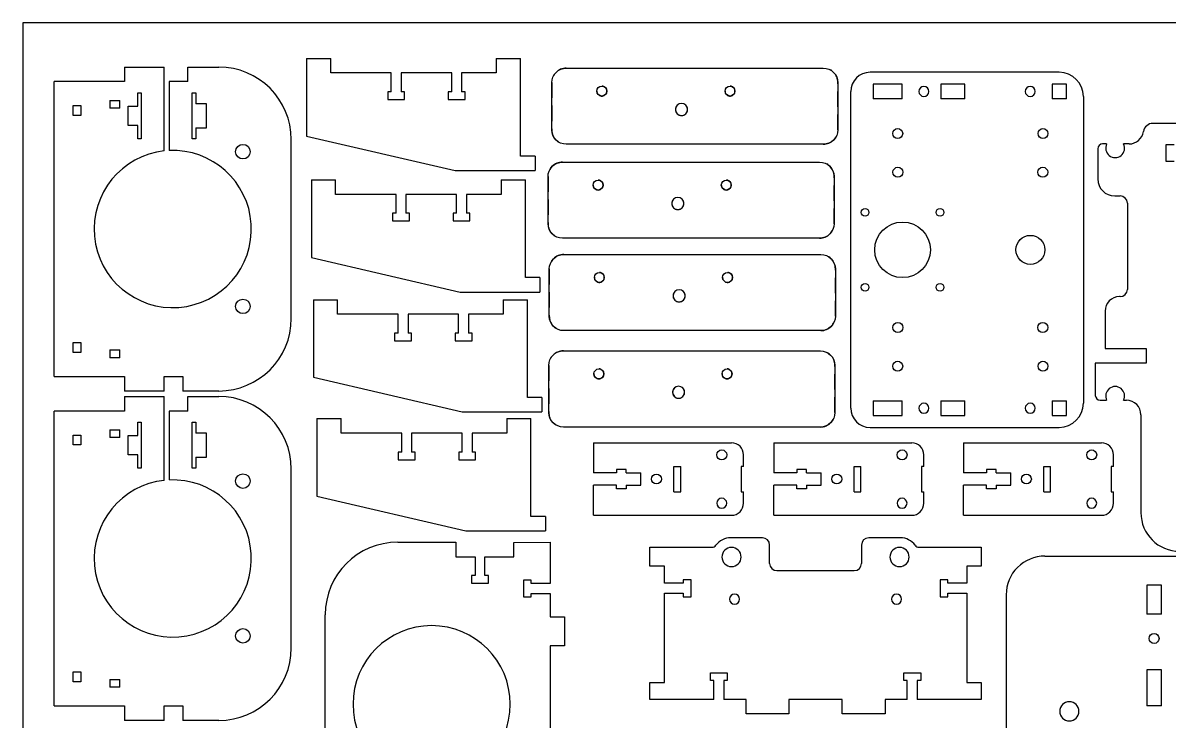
# Model space of a CAD drawing. Header units: millimetres. Extents: x -2614 to 1371, y 670 to 4202.
# Drawn here: x -2613.8 to -2139.8, y 3913 to 4201.8 of the extents above; entities that cross this region are included whole.
import ezdxf

# ---------------------------------------------------------------- set-up
doc = ezdxf.new("R2010")
doc.units = ezdxf.units.MM
doc.linetypes.add('HIDDEN', pattern=[9.525, 6.35, -3.175])
doc.layers.get('0').update_dxf_attribs({"lineweight": 70})
doc.layers.add('Hidden', color=7, linetype='HIDDEN', lineweight=70)

msp = doc.modelspace()

# ---------------------------------------------------------------- linework, layer by layer
at = {"color": 7, "lineweight": -3}
for p, q in [((-1343.75, 4201.8), (-2613.75, 4201.8)), ((-2613.75, 4201.8), (-2613.75, 3439.8)), ((-2496.49, 4187.12), (-2496.49, 4155.02)), ((-2496.49, 4187.12), (-2486.49, 4187.12)), ((-2486.49, 4181.12), (-2486.49, 4187.12)), ((-2418, 4187.12), (-2418, 4181.12)), ((-2418, 4187.12), (-2408, 4187.12)), ((-2408, 4146.7), (-2408, 4187.12)), ((-2571.79, 4183.54), (-2555.29, 4183.54)), ((-2571.79, 4183.54), (-2571.79, 4177.54)), ((-2555.29, 4148.85), (-2555.29, 4183.54)), ((-2545.59, 4183.54), (-2532.79, 4183.54)), ((-2545.59, 4177.54), (-2545.59, 4183.54)), ((-2461.45, 4181.12), (-2486.49, 4181.12)), ((-2461.45, 4173.32), (-2461.45, 4181.12)), ((-2457.35, 4181.12), (-2457.35, 4173.32)), ((-2436.45, 4181.12), (-2457.35, 4181.12)), ((-2436.45, 4173.32), (-2436.45, 4181.12)), ((-2432.35, 4181.12), (-2432.35, 4173.32)), ((-2418, 4181.12), (-2432.35, 4181.12)), ((-2389.07, 4183.1), (-2282.79, 4183.1)), ((-2185.24, 4181.37), (-2263.44, 4181.37)), ((-2571.79, 4177.54), (-2600.79, 4177.54)), ((-2600.79, 4055.54), (-2600.79, 4177.54)), ((-2545.59, 4177.54), (-2553.29, 4177.54)), ((-2553.29, 4177.54), (-2553.29, 4149.01)), ((-2395.07, 4157.6), (-2395.07, 4177.1)), ((-2276.79, 4177.1), (-2276.79, 4157.6)), ((-2262.2, 4176.44), (-2262.2, 4170.44)), ((-2250.22, 4176.44), (-2262.2, 4176.44)), ((-2250.22, 4170.44), (-2250.22, 4176.44)), ((-2234.15, 4176.44), (-2234.15, 4170.44)), ((-2224.29, 4176.44), (-2234.15, 4176.44)), ((-2224.29, 4170.44), (-2224.29, 4176.44)), ((-2188.22, 4176.44), (-2188.22, 4170.44)), ((-2182.22, 4176.44), (-2188.22, 4176.44)), ((-2182.22, 4170.44), (-2182.22, 4176.44)), ((-2566.29, 4167.38), (-2566.29, 4172.88)), ((-2566.29, 4172.88), (-2564.79, 4172.88)), ((-2564.79, 4172.88), (-2564.79, 4153.88)), ((-2543.79, 4153.88), (-2543.79, 4172.88)), ((-2543.79, 4172.88), (-2542.29, 4172.88)), ((-2542.29, 4172.88), (-2542.29, 4168.38)), ((-2462.9, 4173.32), (-2462.9, 4170.12)), ((-2461.45, 4173.32), (-2462.9, 4173.32)), ((-2455.9, 4173.32), (-2457.35, 4173.32)), ((-2455.9, 4170.12), (-2455.9, 4173.32)), ((-2437.9, 4173.32), (-2437.9, 4170.12)), ((-2436.45, 4173.32), (-2437.9, 4173.32)), ((-2430.9, 4173.32), (-2432.35, 4173.32)), ((-2430.9, 4170.12), (-2430.9, 4173.32)), ((-2271.44, 4042.5), (-2271.44, 4173.37)), ((-2175.24, 4171.37), (-2175.24, 4044.5)), ((-2592.99, 4163.49), (-2592.99, 4167.59)), ((-2592.99, 4167.59), (-2589.79, 4167.59)), ((-2589.79, 4167.59), (-2589.79, 4163.49)), ((-2577.84, 4169.74), (-2573.74, 4169.74)), ((-2577.84, 4169.74), (-2577.84, 4166.54)), ((-2573.74, 4166.54), (-2577.84, 4166.54)), ((-2573.74, 4166.54), (-2573.74, 4169.74)), ((-2570.29, 4159.38), (-2570.29, 4167.38)), ((-2570.29, 4167.38), (-2566.29, 4167.38)), ((-2537.79, 4168.38), (-2542.29, 4168.38)), ((-2537.79, 4158.38), (-2537.79, 4168.38)), ((-2462.9, 4170.12), (-2455.9, 4170.12)), ((-2437.9, 4170.12), (-2430.9, 4170.12)), ((-2250.22, 4170.44), (-2262.2, 4170.44)), ((-2224.29, 4170.44), (-2234.15, 4170.44)), ((-2182.22, 4170.44), (-2188.22, 4170.44)), ((-2589.79, 4163.49), (-2592.99, 4163.49)), ((-2566.29, 4159.38), (-2570.29, 4159.38)), ((-2566.29, 4153.88), (-2566.29, 4159.38)), ((-2542.29, 4158.38), (-2537.79, 4158.38)), ((-2542.29, 4158.38), (-2542.29, 4153.88)), ((-2129.96, 4160.25), (-2146.47, 4160.25)), ((-2564.79, 4153.88), (-2566.29, 4153.88)), ((-2542.29, 4153.88), (-2543.79, 4153.88)), ((-2502.79, 4079.54), (-2502.79, 4153.54)), ((-2496.49, 4155.02), (-2434.98, 4140.7)), ((-2165.64, 4151.75), (-2167.31, 4151.75)), ((-2156.36, 4151.75), (-2158.6, 4151.75)), ((-2282.79, 4151.6), (-2389.07, 4151.6)), ((-2169.31, 4149.75), (-2169.31, 4137.25)), ((-2140.96, 4144.52), (-2140.96, 4151.52)), ((-2140.96, 4151.52), (-2137.76, 4151.52)), ((-2402, 4146.7), (-2408, 4146.7)), ((-2402, 4146.7), (-2402, 4140.7)), ((-2390.61, 4144.24), (-2284.33, 4144.24)), ((-2137.76, 4144.52), (-2140.96, 4144.52)), ((-2434.98, 4140.7), (-2402, 4140.7)), ((-2396.61, 4118.74), (-2396.61, 4138.24)), ((-2278.33, 4138.24), (-2278.33, 4118.74)), ((-2494.49, 4136.88), (-2494.49, 4104.78)), ((-2494.49, 4136.88), (-2484.49, 4136.88)), ((-2484.49, 4130.88), (-2484.49, 4136.88)), ((-2416, 4136.88), (-2416, 4130.88)), ((-2416, 4136.88), (-2406, 4136.88)), ((-2406, 4096.46), (-2406, 4136.88)), ((-2459.45, 4130.88), (-2484.49, 4130.88)), ((-2459.45, 4123.08), (-2459.45, 4130.88)), ((-2455.35, 4130.88), (-2455.35, 4123.08)), ((-2434.45, 4130.88), (-2455.35, 4130.88)), ((-2434.45, 4123.08), (-2434.45, 4130.88)), ((-2430.35, 4130.88), (-2430.35, 4123.08)), ((-2416, 4130.88), (-2430.35, 4130.88)), ((-2162.31, 4130.25), (-2160.04, 4130.25)), ((-2157.04, 4127.25), (-2157.04, 4091.58)), ((-2460.9, 4123.08), (-2460.9, 4119.88)), ((-2459.45, 4123.08), (-2460.9, 4123.08)), ((-2460.9, 4119.88), (-2453.9, 4119.88)), ((-2453.9, 4123.08), (-2455.35, 4123.08)), ((-2453.9, 4119.88), (-2453.9, 4123.08)), ((-2435.9, 4123.08), (-2435.9, 4119.88)), ((-2434.45, 4123.08), (-2435.9, 4123.08)), ((-2435.9, 4119.88), (-2428.9, 4119.88)), ((-2428.9, 4123.08), (-2430.35, 4123.08)), ((-2428.9, 4119.88), (-2428.9, 4123.08)), ((-2284.33, 4112.74), (-2390.61, 4112.74)), ((-2494.49, 4104.78), (-2432.98, 4090.46)), ((-2390.08, 4106.02), (-2283.8, 4106.02)), ((-2396.08, 4080.52), (-2396.08, 4100.02)), ((-2277.8, 4100.02), (-2277.8, 4080.52)), ((-2400, 4096.46), (-2406, 4096.46)), ((-2400, 4096.46), (-2400, 4090.46)), ((-2432.98, 4090.46), (-2400, 4090.46)), ((-2493.63, 4087.31), (-2493.63, 4055.21)), ((-2493.63, 4087.31), (-2483.63, 4087.31)), ((-2483.63, 4081.31), (-2483.63, 4087.31)), ((-2415.14, 4087.31), (-2415.14, 4081.31)), ((-2415.14, 4087.31), (-2405.14, 4087.31)), ((-2405.14, 4046.89), (-2405.14, 4087.31)), ((-2160.04, 4088.58), (-2160.28, 4088.58)), ((-2458.59, 4081.31), (-2483.63, 4081.31)), ((-2458.59, 4073.51), (-2458.59, 4081.31)), ((-2454.49, 4081.31), (-2454.49, 4073.51)), ((-2433.59, 4081.31), (-2454.49, 4081.31)), ((-2433.59, 4073.51), (-2433.59, 4081.31)), ((-2429.49, 4081.31), (-2429.49, 4073.51)), ((-2415.14, 4081.31), (-2429.49, 4081.31)), ((-2166.28, 4082.58), (-2166.28, 4067.08)), ((-2460.04, 4073.51), (-2460.04, 4070.31)), ((-2458.59, 4073.51), (-2460.04, 4073.51)), ((-2453.04, 4073.51), (-2454.49, 4073.51)), ((-2453.04, 4070.31), (-2453.04, 4073.51)), ((-2435.04, 4073.51), (-2435.04, 4070.31)), ((-2433.59, 4073.51), (-2435.04, 4073.51)), ((-2428.04, 4073.51), (-2429.49, 4073.51)), ((-2428.04, 4070.31), (-2428.04, 4073.51)), ((-2283.8, 4074.52), (-2390.08, 4074.52)), ((-2592.99, 4065.49), (-2592.99, 4069.59)), ((-2592.99, 4069.59), (-2589.79, 4069.59)), ((-2589.79, 4069.59), (-2589.79, 4065.49)), ((-2577.84, 4066.54), (-2573.74, 4066.54)), ((-2577.84, 4066.54), (-2577.84, 4063.34)), ((-2573.74, 4063.34), (-2573.74, 4066.54)), ((-2460.04, 4070.31), (-2453.04, 4070.31)), ((-2435.04, 4070.31), (-2428.04, 4070.31)), ((-2166.28, 4067.08), (-2149.23, 4067.08)), ((-2149.23, 4067.08), (-2149.23, 4061.08)), ((-2589.79, 4065.49), (-2592.99, 4065.49)), ((-2573.74, 4063.34), (-2577.84, 4063.34)), ((-2390.28, 4066.15), (-2284, 4066.15)), ((-2396.28, 4040.65), (-2396.28, 4060.15)), ((-2278, 4060.15), (-2278, 4040.65)), ((-2149.23, 4061.08), (-2170.31, 4061.08)), ((-2170.31, 4061.08), (-2170.31, 4047.75)), ((-2600.79, 4055.54), (-2571.79, 4055.54)), ((-2571.79, 4055.54), (-2571.79, 4049.54)), ((-2555.29, 4049.54), (-2555.29, 4055.54)), ((-2555.29, 4055.54), (-2547.59, 4055.54)), ((-2547.59, 4055.54), (-2547.59, 4049.54)), ((-2493.63, 4055.21), (-2432.12, 4040.89)), ((-2555.29, 4049.54), (-2571.79, 4049.54)), ((-2532.79, 4049.54), (-2547.59, 4049.54)), ((-2571.79, 4047.28), (-2555.29, 4047.28)), ((-2571.79, 4047.28), (-2571.79, 4041.28)), ((-2555.29, 4012.59), (-2555.29, 4047.28)), ((-2545.59, 4047.28), (-2532.79, 4047.28)), ((-2545.59, 4041.28), (-2545.59, 4047.28)), ((-2399.14, 4046.89), (-2405.14, 4046.89)), ((-2399.14, 4046.89), (-2399.14, 4040.89)), ((-2262.2, 4045.44), (-2250.22, 4045.44)), ((-2262.2, 4045.44), (-2262.2, 4039.44)), ((-2250.22, 4039.44), (-2250.22, 4045.44)), ((-2234.15, 4045.44), (-2224.29, 4045.44)), ((-2234.15, 4045.44), (-2234.15, 4039.44)), ((-2224.29, 4039.44), (-2224.29, 4045.44)), ((-2188.22, 4045.44), (-2182.22, 4045.44)), ((-2188.22, 4045.44), (-2188.22, 4039.44)), ((-2182.22, 4039.44), (-2182.22, 4045.44)), ((-2168.31, 4045.75), (-2165.64, 4045.75)), ((-2158.6, 4045.75), (-2157.46, 4045.75)), ((-2571.79, 4041.28), (-2600.79, 4041.28)), ((-2600.79, 3919.28), (-2600.79, 4041.28)), ((-2545.59, 4041.28), (-2553.29, 4041.28)), ((-2553.29, 4041.28), (-2553.29, 4012.75)), ((-2492.16, 4038.12), (-2492.16, 4006.02)), ((-2492.16, 4038.12), (-2482.16, 4038.12)), ((-2482.16, 4032.12), (-2482.16, 4038.12)), ((-2432.12, 4040.89), (-2399.14, 4040.89)), ((-2413.67, 4038.12), (-2413.67, 4032.12)), ((-2413.67, 4038.12), (-2403.67, 4038.12)), ((-2403.67, 3997.7), (-2403.67, 4038.12)), ((-2262.2, 4039.44), (-2250.22, 4039.44)), ((-2234.15, 4039.44), (-2224.29, 4039.44)), ((-2188.22, 4039.44), (-2182.22, 4039.44)), ((-2151.46, 4039.75), (-2151.46, 3999.25)), ((-2577.84, 4033.48), (-2573.74, 4033.48)), ((-2577.84, 4033.48), (-2577.84, 4030.28)), ((-2573.74, 4030.28), (-2573.74, 4033.48)), ((-2566.29, 4031.12), (-2566.29, 4036.62)), ((-2566.29, 4036.62), (-2564.79, 4036.62)), ((-2564.79, 4036.62), (-2564.79, 4017.62)), ((-2543.79, 4017.62), (-2543.79, 4036.62)), ((-2543.79, 4036.62), (-2542.29, 4036.62)), ((-2542.29, 4036.62), (-2542.29, 4032.12)), ((-2284, 4034.65), (-2390.28, 4034.65)), ((-2263.44, 4034.5), (-2185.24, 4034.5)), ((-2592.99, 4027.23), (-2592.99, 4031.33)), ((-2592.99, 4031.33), (-2589.79, 4031.33)), ((-2589.79, 4031.33), (-2589.79, 4027.23)), ((-2573.74, 4030.28), (-2577.84, 4030.28)), ((-2570.29, 4023.12), (-2570.29, 4031.12)), ((-2570.29, 4031.12), (-2566.29, 4031.12)), ((-2537.79, 4032.12), (-2542.29, 4032.12)), ((-2537.79, 4022.12), (-2537.79, 4032.12)), ((-2457.12, 4032.12), (-2482.16, 4032.12)), ((-2457.12, 4024.32), (-2457.12, 4032.12)), ((-2453.02, 4032.12), (-2453.02, 4024.32)), ((-2432.12, 4032.12), (-2453.02, 4032.12)), ((-2432.12, 4024.32), (-2432.12, 4032.12)), ((-2428.02, 4032.12), (-2428.02, 4024.32)), ((-2413.67, 4032.12), (-2428.02, 4032.12)), ((-2589.79, 4027.23), (-2592.99, 4027.23)), ((-2458.57, 4024.32), (-2458.57, 4021.12)), ((-2457.12, 4024.32), (-2458.57, 4024.32)), ((-2451.57, 4024.32), (-2453.02, 4024.32)), ((-2451.57, 4021.12), (-2451.57, 4024.32)), ((-2433.57, 4024.32), (-2433.57, 4021.12)), ((-2432.12, 4024.32), (-2433.57, 4024.32)), ((-2426.57, 4024.32), (-2428.02, 4024.32)), ((-2426.57, 4021.12), (-2426.57, 4024.32)), ((-2377.77, 4028.14), (-2320.77, 4028.14)), ((-2377.77, 4028.14), (-2377.77, 4015.64)), ((-2303.22, 4028.14), (-2246.22, 4028.14)), ((-2303.22, 4028.14), (-2303.22, 4015.64)), ((-2224.8, 4028.14), (-2167.8, 4028.14)), ((-2224.8, 4028.14), (-2224.8, 4015.64)), ((-2566.29, 4023.12), (-2570.29, 4023.12)), ((-2566.29, 4017.62), (-2566.29, 4023.12)), ((-2542.29, 4022.12), (-2537.79, 4022.12)), ((-2542.29, 4022.12), (-2542.29, 4017.62)), ((-2458.57, 4021.12), (-2451.57, 4021.12)), ((-2433.57, 4021.12), (-2426.57, 4021.12)), ((-2315.77, 4018.39), (-2315.77, 4023.14)), ((-2241.22, 4018.39), (-2241.22, 4023.14)), ((-2162.8, 4018.39), (-2162.8, 4023.14)), ((-2564.79, 4017.62), (-2566.29, 4017.62)), ((-2542.29, 4017.62), (-2543.79, 4017.62)), ((-2502.79, 3943.28), (-2502.79, 4017.28)), ((-2368.26, 4015.64), (-2377.77, 4015.64)), ((-2368.26, 4017.14), (-2368.26, 4015.64)), ((-2364.26, 4017.14), (-2368.26, 4017.14)), ((-2364.26, 4015.64), (-2364.26, 4017.14)), ((-2364.26, 4015.64), (-2358.26, 4015.64)), ((-2358.26, 4010.64), (-2358.26, 4015.64)), ((-2344.57, 4007.89), (-2344.57, 4018.39)), ((-2344.57, 4018.39), (-2341.77, 4018.39)), ((-2341.77, 4007.89), (-2341.77, 4018.39)), ((-2316.77, 4018.39), (-2316.77, 4007.89)), ((-2315.77, 4018.39), (-2316.77, 4018.39)), ((-2293.71, 4015.64), (-2303.22, 4015.64)), ((-2293.71, 4017.14), (-2293.71, 4015.64)), ((-2289.71, 4017.14), (-2293.71, 4017.14)), ((-2289.71, 4015.64), (-2289.71, 4017.14)), ((-2289.71, 4015.64), (-2283.71, 4015.64)), ((-2283.71, 4010.64), (-2283.71, 4015.64)), ((-2270.02, 4007.89), (-2270.02, 4018.39)), ((-2270.02, 4018.39), (-2267.22, 4018.39)), ((-2267.22, 4007.89), (-2267.22, 4018.39)), ((-2242.22, 4018.39), (-2242.22, 4007.89)), ((-2241.22, 4018.39), (-2242.22, 4018.39)), ((-2215.29, 4015.64), (-2224.8, 4015.64)), ((-2215.29, 4017.14), (-2215.29, 4015.64)), ((-2211.29, 4017.14), (-2215.29, 4017.14)), ((-2211.29, 4015.64), (-2211.29, 4017.14)), ((-2211.29, 4015.64), (-2205.29, 4015.64)), ((-2205.29, 4010.64), (-2205.29, 4015.64)), ((-2191.6, 4007.89), (-2191.6, 4018.39)), ((-2191.6, 4018.39), (-2188.8, 4018.39)), ((-2188.8, 4007.89), (-2188.8, 4018.39)), ((-2163.8, 4018.39), (-2163.8, 4007.89)), ((-2162.8, 4018.39), (-2163.8, 4018.39)), ((-2368.26, 4010.64), (-2377.77, 4010.64)), ((-2377.77, 3998.14), (-2377.77, 4010.64)), ((-2368.26, 4009.14), (-2368.26, 4010.64)), ((-2364.26, 4010.64), (-2358.26, 4010.64)), ((-2364.26, 4010.64), (-2364.26, 4009.14)), ((-2293.71, 4010.64), (-2303.22, 4010.64)), ((-2303.22, 3998.14), (-2303.22, 4010.64)), ((-2293.71, 4009.14), (-2293.71, 4010.64)), ((-2289.71, 4010.64), (-2283.71, 4010.64)), ((-2289.71, 4010.64), (-2289.71, 4009.14)), ((-2215.29, 4010.64), (-2224.8, 4010.64)), ((-2224.8, 3998.14), (-2224.8, 4010.64)), ((-2215.29, 4009.14), (-2215.29, 4010.64)), ((-2211.29, 4010.64), (-2205.29, 4010.64)), ((-2211.29, 4010.64), (-2211.29, 4009.14)), ((-2492.16, 4006.02), (-2430.65, 3991.7)), ((-2364.26, 4009.14), (-2368.26, 4009.14)), ((-2344.57, 4007.89), (-2341.77, 4007.89)), ((-2316.77, 4007.89), (-2315.77, 4007.89)), ((-2315.77, 4003.14), (-2315.77, 4007.89)), ((-2289.71, 4009.14), (-2293.71, 4009.14)), ((-2270.02, 4007.89), (-2267.22, 4007.89)), ((-2242.22, 4007.89), (-2241.22, 4007.89)), ((-2241.22, 4003.14), (-2241.22, 4007.89)), ((-2211.29, 4009.14), (-2215.29, 4009.14)), ((-2191.6, 4007.89), (-2188.8, 4007.89)), ((-2163.8, 4007.89), (-2162.8, 4007.89)), ((-2162.8, 4003.14), (-2162.8, 4007.89)), ((-2397.67, 3997.7), (-2403.67, 3997.7)), ((-2397.67, 3997.7), (-2397.67, 3991.7)), ((-2377.77, 3998.14), (-2320.77, 3998.14)), ((-2303.22, 3998.14), (-2246.22, 3998.14)), ((-2224.8, 3998.14), (-2167.8, 3998.14)), ((-2430.65, 3991.7), (-2397.67, 3991.7)), ((-2458.75, 3987.01), (-2434.75, 3987.01)), ((-2434.75, 3987.01), (-2434.75, 3981.01)), ((-2410.75, 3986.93), (-2395.75, 3987.08)), ((-2410.75, 3981.01), (-2410.75, 3986.93)), ((-2395.75, 3987.08), (-2395.75, 3969.91)), ((-2308, 3988.82), (-2321.1, 3988.83)), ((-2305, 3978.25), (-2305, 3985.82)), ((-2267, 3985.82), (-2267, 3978.25)), ((-2250.9, 3988.83), (-2264, 3988.82)), ((-2354.5, 3977.15), (-2354.5, 3984.93)), ((-2354.5, 3984.93), (-2328.78, 3984.93)), ((-2243.22, 3984.93), (-2217.5, 3984.93)), ((-2217.5, 3984.93), (-2217.5, 3977.15)), ((-2191.18, 3981.26), (-1367.54, 3981.26)), ((-2434.75, 3981.01), (-2426.8, 3981.01)), ((-2426.8, 3981.01), (-2426.8, 3973.21)), ((-2422.7, 3981.01), (-2410.75, 3981.01)), ((-2422.7, 3973.21), (-2422.7, 3981.01)), ((-2348.5, 3977.15), (-2354.5, 3977.15)), ((-2348.5, 3970.01), (-2348.5, 3977.15)), ((-2223.5, 3977.15), (-2223.5, 3970.01)), ((-2217.5, 3977.15), (-2223.5, 3977.15)), ((-2428.25, 3973.21), (-2428.25, 3970.01)), ((-2426.8, 3973.21), (-2428.25, 3973.21)), ((-2421.25, 3973.21), (-2422.7, 3973.21)), ((-2421.25, 3970.01), (-2421.25, 3973.21)), ((-2302, 3975.25), (-2270, 3975.25)), ((-2428.25, 3970.01), (-2421.25, 3970.01)), ((-2403.55, 3971.36), (-2406.75, 3971.36)), ((-2406.75, 3971.36), (-2406.75, 3964.36)), ((-2403.55, 3969.91), (-2403.55, 3971.36)), ((-2395.75, 3969.91), (-2403.55, 3969.91)), ((-2340.7, 3970.01), (-2348.5, 3970.01)), ((-2340.7, 3971.46), (-2340.7, 3970.01)), ((-2337.5, 3971.46), (-2340.7, 3971.46)), ((-2337.5, 3964.46), (-2337.5, 3971.46)), ((-2234.5, 3971.46), (-2234.5, 3964.46)), ((-2231.3, 3971.46), (-2234.5, 3971.46)), ((-2231.3, 3970.01), (-2231.3, 3971.46)), ((-2223.5, 3970.01), (-2231.3, 3970.01)), ((-2149.01, 3969.19), (-2149.01, 3957.19)), ((-2143.01, 3969.19), (-2149.01, 3969.19)), ((-2143.01, 3957.19), (-2143.01, 3969.19)), ((-2406.75, 3964.36), (-2403.55, 3964.36)), ((-2403.55, 3964.36), (-2403.55, 3965.81)), ((-2403.55, 3965.81), (-2395.75, 3965.81)), ((-2395.75, 3965.81), (-2395.75, 3956.14)), ((-2348.5, 3928.96), (-2348.5, 3965.91)), ((-2348.5, 3965.91), (-2340.7, 3965.91)), ((-2340.7, 3965.91), (-2340.7, 3964.46)), ((-2340.7, 3964.46), (-2337.5, 3964.46)), ((-2234.5, 3964.46), (-2231.3, 3964.46)), ((-2231.3, 3964.46), (-2231.3, 3965.91)), ((-2231.3, 3965.91), (-2223.5, 3965.91)), ((-2223.5, 3965.91), (-2223.5, 3928.96)), ((-2207.18, 3965.26), (-2207.18, 3818.27)), ((-2488.75, 3883.15), (-2488.75, 3957.01)), ((-2395.75, 3956.14), (-2389.75, 3956.14)), ((-2389.75, 3956.14), (-2389.75, 3944.14)), ((-2143.01, 3957.19), (-2149.01, 3957.19)), ((-2395.75, 3944.14), (-2395.75, 3895.89)), ((-2389.75, 3944.14), (-2395.75, 3944.14)), ((-2149.01, 3934.19), (-2149.01, 3919.27)), ((-2143.01, 3934.19), (-2149.01, 3934.19)), ((-2143.01, 3919.27), (-2143.01, 3934.19)), ((-2592.99, 3929.23), (-2592.99, 3933.33)), ((-2592.99, 3933.33), (-2589.79, 3933.33)), ((-2589.79, 3929.23), (-2592.99, 3929.23)), ((-2589.79, 3933.33), (-2589.79, 3929.23)), ((-2577.84, 3930.28), (-2573.74, 3930.28)), ((-2577.84, 3930.28), (-2577.84, 3927.08)), ((-2573.74, 3927.08), (-2573.74, 3930.28)), ((-2354.5, 3921.96), (-2354.5, 3928.96)), ((-2354.5, 3928.96), (-2348.5, 3928.96)), ((-2329.5, 3929.76), (-2329.5, 3932.96)), ((-2329.5, 3932.96), (-2322.5, 3932.96)), ((-2328.05, 3929.76), (-2329.5, 3929.76)), ((-2328.05, 3921.96), (-2328.05, 3929.76)), ((-2322.5, 3929.76), (-2323.95, 3929.76)), ((-2323.95, 3929.76), (-2323.95, 3921.96)), ((-2322.5, 3932.96), (-2322.5, 3929.76)), ((-2249.5, 3929.76), (-2249.5, 3932.96)), ((-2249.5, 3932.96), (-2242.5, 3932.96)), ((-2248.05, 3929.76), (-2249.5, 3929.76)), ((-2248.05, 3921.96), (-2248.05, 3929.76)), ((-2242.5, 3929.76), (-2243.95, 3929.76)), ((-2243.95, 3929.76), (-2243.95, 3921.96)), ((-2242.5, 3932.96), (-2242.5, 3929.76)), ((-2223.5, 3928.96), (-2217.5, 3928.96)), ((-2217.5, 3928.96), (-2217.5, 3921.96)), ((-2573.74, 3927.08), (-2577.84, 3927.08)), ((-2328.05, 3921.96), (-2354.5, 3921.96)), ((-2314.72, 3921.96), (-2323.95, 3921.96)), ((-2314.72, 3915.96), (-2314.72, 3921.96)), ((-2297.05, 3921.96), (-2297.05, 3915.96)), ((-2274.95, 3921.96), (-2297.05, 3921.96)), ((-2274.95, 3915.96), (-2274.95, 3921.96)), ((-2248.05, 3921.96), (-2257.28, 3921.96)), ((-2257.28, 3921.96), (-2257.28, 3915.96)), ((-2217.5, 3921.96), (-2243.95, 3921.96)), ((-2600.79, 3919.28), (-2571.79, 3919.28)), ((-2571.79, 3919.28), (-2571.79, 3913.28)), ((-2555.29, 3913.28), (-2555.29, 3919.28)), ((-2555.29, 3919.28), (-2547.59, 3919.28)), ((-2547.59, 3919.28), (-2547.59, 3913.28)), ((-2297.05, 3915.96), (-2314.72, 3915.96)), ((-2257.28, 3915.96), (-2274.95, 3915.96)), ((-2143.01, 3919.27), (-2149.01, 3919.27)), ((-2555.29, 3913.28), (-2571.79, 3913.28)), ((-2532.79, 3913.28), (-2547.59, 3913.28))]:
    msp.add_line(p, q, dxfattribs=at)
at = {"color": 7, "lineweight": -3, "extrusion": (9.44261e-15, -5.96745e-15, -1)}
for centre in [(2241.2, 4173.44), (2197.24, 4173.44), (2241.2, 4042.44), (2197.24, 4042.44)]:
    msp.add_circle(centre, 2.05, dxfattribs=at)
at = {"color": 7, "lineweight": -3}
for centre, radius in [((-2252.02, 4156.05), 2.05), ((-2191.95, 4156.05), 2.05), ((-2522.79, 4148.54), 3), ((-2251.97, 4140.05), 2.05), ((-2192.04, 4140.05), 2.05), ((-2265.52, 4123.44), 1.6), ((-2234.52, 4123.44), 1.6), ((-2250.02, 4107.94), 11.5), ((-2197.17, 4107.94), 6), ((-2265.52, 4092.44), 1.6), ((-2234.52, 4092.44), 1.6), ((-2522.79, 4084.54), 3), ((-2251.97, 4075.82), 2.05), ((-2192.04, 4075.82), 2.05), ((-2252.02, 4059.82), 2.05), ((-2191.95, 4059.82), 2.05), ((-2324.77, 4023.14), 2.05), ((-2250.22, 4023.14), 2.05), ((-2171.8, 4023.14), 2.05), ((-2522.79, 4012.28), 3), ((-2351.77, 4013.14), 2.05), ((-2277.22, 4013.14), 2.05), ((-2198.8, 4013.14), 2.05), ((-2522.79, 3948.28), 3), ((-2146.01, 3947.19), 2.05)]:
    msp.add_circle(centre, radius, dxfattribs=at)
at = {"color": 7, "lineweight": -3, "extrusion": (-1.60814e-16, 4.91119e-15, -1)}
for centre in [(2324.77, 4003.14), (2250.22, 4003.14), (2171.8, 4003.14)]:
    msp.add_circle(centre, 2.05, dxfattribs=at)
at = {"color": 7, "lineweight": -3, "extrusion": (0, 0, -1)}
for centre, radius in [((2320.74, 3980.89), 3.97), ((2251.25, 3980.89), 3.97), ((2319.5, 3963.45), 2.05), ((2252.5, 3963.45), 2.05)]:
    msp.add_circle(centre, radius, dxfattribs=at)
at = {"color": 7, "lineweight": -3, "extrusion": (-5.08916e-21, -2.48724e-35, -1)}
msp.add_circle((2181.05, 3917.05), 3.97, dxfattribs=at)
at = {"color": 7, "lineweight": -3}
for centre, radius, start, end in [((-2532.79, 4153.54), 30, 0, 90), ((-2263.44, 4173.37), 8, 90, 180), ((-2185.24, 4171.37), 10, 0, 90), ((-2156.36, 4157.75), 6, 270, 351.3731), ((-2146.47, 4156.25), 4, 90, 171.3731), ((-2167.31, 4149.75), 2, 90, 180), ((-2162.12, 4150.02), 3.92, 153.8115, 26.1885), ((-2551.79, 4116.54), 32.5, 96.1823, 92.6454), ((-2162.31, 4137.25), 7, 180, 270), ((-2160.04, 4127.25), 3, 0, 90), ((-2160.04, 4091.58), 3, 270, 360), ((-2160.28, 4082.58), 6, 90, 180), ((-2532.79, 4079.54), 30, 270, 0), ((-2168.31, 4047.75), 2, 180, 270), ((-2162.12, 4047.48), 3.92, 333.8115, 206.1885), ((-2532.79, 4017.28), 30, 0, 90), ((-2185.24, 4044.5), 10, 270, 0), ((-2157.46, 4039.75), 6, 360, 90), ((-2263.44, 4042.5), 8, 180, 270), ((-2320.77, 4023.14), 5, 0, 90), ((-2246.22, 4023.14), 5, 0, 90), ((-2167.8, 4023.14), 5, 0, 90), ((-2551.79, 3980.28), 32.5, 96.1823, 92.6454), ((-2320.77, 4003.14), 5, 270, 360), ((-2246.22, 4003.14), 5, 270, 360), ((-2167.8, 4003.14), 5, 270, 360), ((-2135.46, 3999.25), 16, 180, 270), ((-2458.75, 3957.01), 30, 90, 180), ((-2321.11, 3981.33), 7.5, 89.954, 143.8554), ((-2308, 3985.82), 3, 0, 89.954), ((-2264, 3985.82), 3, 90.046, 180), ((-2250.89, 3981.33), 7.5, 36.1446, 90.046), ((-2328.78, 3986.93), 2, 269.9981, 323.8554), ((-2243.22, 3986.93), 2, 216.1446, 270.0019), ((-2191.18, 3965.26), 16, 90, 180.0002), ((-2302, 3978.25), 3, 180, 270), ((-2270, 3978.25), 3, 270, 0), ((-2444.75, 3920.01), 32.5, 0.0002, 179.9998), ((-2532.79, 3943.28), 30, 270, 0), ((-2444.75, 3920.01), 32.5, 180.0002, 359.9998)]:
    msp.add_arc(centre, radius, start, end, dxfattribs=at)
at = {"color": 7, "lineweight": -3, "extrusion": (0, 0, -1)}
for centre, start_param, end_param in [((-2389.07, 4177.1), 1.570796, 3.141593), ((-2282.79, 4177.1), 3.141593, 4.712389), ((-2389.07, 4157.6), 0, 1.570796), ((-2282.79, 4157.6), 4.712389, 6.283185), ((-2390.61, 4138.24), 1.570796, 3.141593), ((-2284.33, 4138.24), 3.141593, 4.712389), ((-2390.61, 4118.74), 0, 1.570796), ((-2284.33, 4118.74), 4.712389, 6.283185), ((-2390.08, 4100.02), 1.570796, 3.141593), ((-2283.8, 4100.02), 3.141593, 4.712389), ((-2390.08, 4080.52), 0, 1.570796), ((-2283.8, 4080.52), 4.712389, 6.283185), ((-2390.28, 4060.15), 1.570796, 3.141593), ((-2284, 4060.15), 3.141593, 4.712389), ((-2390.28, 4040.65), 0, 1.570796), ((-2284, 4040.65), 4.712389, 6.283185)]:
    msp.add_ellipse(centre, major_axis=(0, -6), ratio=1, start_param=start_param, end_param=end_param, dxfattribs=at)
at = {"color": 7, "lineweight": -3}
for centre in [(-2374.37, 4173.6), (-2321.37, 4173.6), (-2375.91, 4134.74), (-2322.91, 4134.74), (-2375.39, 4096.52), (-2322.39, 4096.52), (-2375.59, 4056.65), (-2322.59, 4056.65)]:
    msp.add_ellipse(centre, major_axis=(0, 2.05), ratio=1, dxfattribs=at)
at = {"color": 7, "lineweight": -3, "extrusion": (0, 0, -1)}
for centre in [(-2341.4, 4165.98), (-2342.94, 4127.12), (-2342.42, 4088.9), (-2342.62, 4049.03)]:
    msp.add_ellipse(centre, major_axis=(0, -2.5), ratio=1, dxfattribs=at)
at = {"layer": 'Hidden', "lineweight": -3}
for p, q in [((-2389.07, 4183.1), (-2389.07, 4183.1)), ((-2282.79, 4183.1), (-2282.79, 4183.1)), ((-2395.07, 4177.1), (-2395.07, 4157.6)), ((-2395.07, 4177.1), (-2395.07, 4177.1)), ((-2276.79, 4177.1), (-2276.79, 4177.1)), ((-2276.79, 4157.6), (-2276.79, 4177.1)), ((-2395.07, 4157.6), (-2395.07, 4157.6)), ((-2276.79, 4157.6), (-2276.79, 4157.6)), ((-2389.07, 4151.6), (-2389.07, 4151.6)), ((-2282.79, 4151.6), (-2282.79, 4151.6)), ((-2390.61, 4144.24), (-2390.61, 4144.24)), ((-2284.33, 4144.24), (-2284.33, 4144.24)), ((-2396.61, 4138.24), (-2396.61, 4118.74)), ((-2396.61, 4138.24), (-2396.61, 4138.24)), ((-2278.33, 4138.24), (-2278.33, 4138.24)), ((-2278.33, 4118.74), (-2278.33, 4138.24)), ((-2396.61, 4118.74), (-2396.61, 4118.74)), ((-2278.33, 4118.74), (-2278.33, 4118.74)), ((-2390.61, 4112.74), (-2390.61, 4112.74)), ((-2284.33, 4112.74), (-2284.33, 4112.74)), ((-2390.08, 4106.02), (-2390.08, 4106.02)), ((-2283.8, 4106.02), (-2283.8, 4106.02)), ((-2396.08, 4100.02), (-2396.08, 4080.52)), ((-2396.08, 4100.02), (-2396.08, 4100.02)), ((-2277.8, 4100.02), (-2277.8, 4100.02)), ((-2277.8, 4080.52), (-2277.8, 4100.02)), ((-2396.08, 4080.52), (-2396.08, 4080.52)), ((-2277.8, 4080.52), (-2277.8, 4080.52)), ((-2390.08, 4074.52), (-2390.08, 4074.52)), ((-2283.8, 4074.52), (-2283.8, 4074.52)), ((-2390.28, 4066.15), (-2390.28, 4066.15)), ((-2284, 4066.15), (-2284, 4066.15)), ((-2396.28, 4060.15), (-2396.28, 4040.65)), ((-2396.28, 4060.15), (-2396.28, 4060.15)), ((-2278, 4060.15), (-2278, 4060.15)), ((-2278, 4040.65), (-2278, 4060.15)), ((-2396.28, 4040.65), (-2396.28, 4040.65)), ((-2278, 4040.65), (-2278, 4040.65)), ((-2390.28, 4034.65), (-2390.28, 4034.65)), ((-2284, 4034.65), (-2284, 4034.65))]:
    msp.add_line(p, q, dxfattribs=at)
for centre, start_param, end_param in [((-2389.07, 4177.1), 0, 1.570796), ((-2282.79, 4177.1), 4.712389, 6.283185), ((-2389.07, 4157.6), 1.570796, 3.141593), ((-2282.79, 4157.6), 3.141593, 4.712389), ((-2390.61, 4138.24), 0, 1.570796), ((-2284.33, 4138.24), 4.712389, 6.283185), ((-2390.61, 4118.74), 1.570796, 3.141593), ((-2284.33, 4118.74), 3.141593, 4.712389), ((-2390.08, 4100.02), 0, 1.570796), ((-2283.8, 4100.02), 4.712389, 6.283185), ((-2390.08, 4080.52), 1.570796, 3.141593), ((-2283.8, 4080.52), 3.141593, 4.712389), ((-2390.28, 4060.15), 0, 1.570796), ((-2284, 4060.15), 4.712389, 6.283185), ((-2390.28, 4040.65), 1.570796, 3.141593), ((-2284, 4040.65), 3.141593, 4.712389)]:
    msp.add_ellipse(centre, major_axis=(0, 6), ratio=1, start_param=start_param, end_param=end_param, dxfattribs=at)
at = {"layer": 'Hidden', "lineweight": -3, "extrusion": (0, 0, -1)}
for centre, major_axis in [((-2374.37, 4173.6), (0, -2.05)), ((-2321.37, 4173.6), (0, -2.05)), ((-2341.4, 4165.98), (0, -2.5)), ((-2375.91, 4134.74), (0, -2.05)), ((-2322.91, 4134.74), (0, -2.05)), ((-2342.94, 4127.12), (0, -2.5)), ((-2375.39, 4096.52), (0, -2.05)), ((-2322.39, 4096.52), (0, -2.05)), ((-2342.42, 4088.9), (0, -2.5)), ((-2375.59, 4056.65), (0, -2.05)), ((-2322.59, 4056.65), (0, -2.05)), ((-2342.62, 4049.03), (0, -2.5))]:
    msp.add_ellipse(centre, major_axis=major_axis, ratio=1, dxfattribs=at)

doc.saveas('drawing.dxf')
